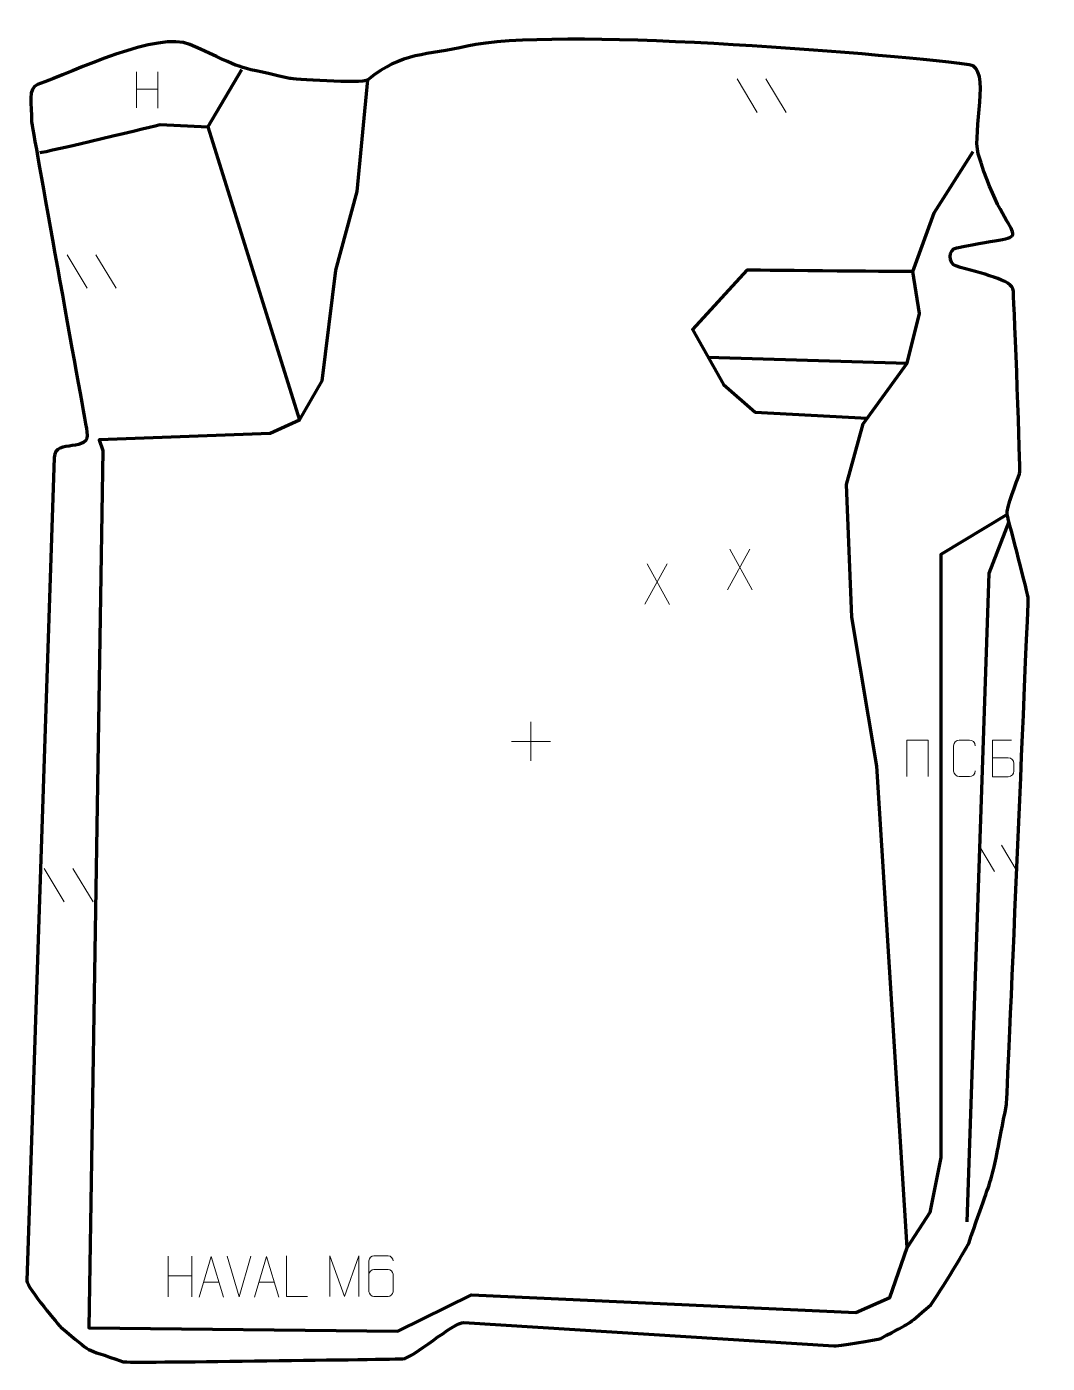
# Model space of a CAD drawing. Header units: millimetres. Extents: x -309 to 317, y -328 to 493.
import ezdxf

# ---------------------------------------------------------------- set-up
doc = ezdxf.new("R2010")
doc.units = ezdxf.units.MM
doc.header["$MEASUREMENT"] = 0
doc.layers.add('layer 2', color=7, linetype='Continuous')
doc.layers.add('layer 3', color=7, linetype='Continuous')

msp = doc.modelspace()

# ---------------------------------------------------------------- linework, layer by layer
at = {"layer": 'layer 2', "color": 230, "lineweight": 200}
msp.add_open_spline([(-208.8572, 481.8503), (-171.0427, 465.0439), (-186.571, 469.9759), (-147.4697, 461.0158), (-147.4697, 461.0158), (-147.469, 461.0156), (-103.1693, 457.3675), (-99.6592, 460.2277), (-99.6592, 460.2277), (-78.3489, 477.5918), (-63.7297, 474.9696), (-38.5986, 480.7924), (-38.5986, 480.7924), (13.2019, 492.7943), (210.2885, 476.9253), (269.5524, 469.4977), (269.5524, 469.4977), (283.4364, 467.7577), (271.202, 428.0291), (275.0385, 414.8397), (275.0385, 414.8397), (293.268, 352.1703), (317.4148, 368.7524), (261.8431, 357.1092), (261.8431, 357.1092), (256.7285, 356.0376), (256.289, 347.5415), (261.3134, 345.9439), (261.3134, 345.9439), (276.7239, 341.0438), (296.3661, 337.8316), (296.6331, 330.5837), (296.6331, 330.5837), (297.0621, 318.9362), (301.3229, 221.0777), (300.3524, 218.3117), (300.3524, 218.3117), (298.8525, 214.037), (291.8427, 196.8846), (292.715, 193.4909), (292.715, 193.4909), (294.2342, 187.5805), (305.8609, 143.7674), (305.7704, 141.6594), (305.7704, 141.6594), (304.5973, 114.3444), (292.6599, -167.2223), (292.3873, -168.6201), (292.3873, -168.6201), (282.1188, -221.2669), (287.0277, -202.3899), (269.1905, -253.925), (269.1905, -253.925), (268.4917, -255.944), (247.1284, -290.6358), (245.9373, -291.6636), (245.9373, -291.6636), (229.1928, -306.1123), (235.8427, -301.1265), (215.1692, -312.2586), (215.1692, -312.2586), (213.5765, -313.1162), (187.3369, -317.0047), (186.3036, -316.939), (186.3036, -316.939), (186.3036, -316.939), (-40.689, -302.5034), (-40.689, -302.5034), (-40.689, -302.5034), (-46.6844, -302.1221), (-72.4435, -324.7614), (-78.3356, -324.8338), (-78.3356, -324.8338), (-94.9794, -325.0382), (-247.1324, -327.5385), (-249.8679, -326.576), (-249.8679, -326.576), (-276.199, -317.3116), (-267.1078, -322.6938), (-288.1609, -305.326), (-288.1609, -305.326), (-288.1746, -305.3147), (-309.0481, -281.1891), (-308.9062, -276.9037), (-308.9062, -276.9037), (-308.9062, -276.9037), (-292.1713, 228.4915), (-292.1713, 228.4915), (-292.1713, 228.4915), (-291.7735, 240.5046), (-269.6285, 230.5189), (-272.0668, 244.1441), (-272.0668, 244.1441), (-275.1365, 261.2965), (-305.9977, 432.8655), (-306.0249, 434.2938), (-306.0249, 434.2938), (-306.2328, 445.2081), (-308.4185, 455.0929), (-302.413, 457.2828), (-302.413, 457.2828), (-279.8646, 465.505), (-228.1433, 490.4211), (-208.8572, 481.8503)], degree=3, knots=[0, 0, 0, 0, 0.03703704, 0.03703704, 0.03703704, 0.03703704, 0.07407407, 0.07407407, 0.07407407, 0.07407407, 0.11111111, 0.11111111, 0.11111111, 0.11111111, 0.14814815, 0.14814815, 0.14814815, 0.14814815, 0.18518519, 0.18518519, 0.18518519, 0.18518519, 0.22222222, 0.22222222, 0.22222222, 0.22222222, 0.25925926, 0.25925926, 0.25925926, 0.25925926, 0.2962963, 0.2962963, 0.2962963, 0.2962963, 0.33333333, 0.33333333, 0.33333333, 0.33333333, 0.37037037, 0.37037037, 0.37037037, 0.37037037, 0.40740741, 0.40740741, 0.40740741, 0.40740741, 0.44444444, 0.44444444, 0.44444444, 0.44444444, 0.48148148, 0.48148148, 0.48148148, 0.48148148, 0.51851852, 0.51851852, 0.51851852, 0.51851852, 0.55555556, 0.55555556, 0.55555556, 0.55555556, 0.59259259, 0.59259259, 0.59259259, 0.59259259, 0.62962963, 0.62962963, 0.62962963, 0.62962963, 0.66666667, 0.66666667, 0.66666667, 0.66666667, 0.7037037, 0.7037037, 0.7037037, 0.7037037, 0.74074074, 0.74074074, 0.74074074, 0.74074074, 0.77777778, 0.77777778, 0.77777778, 0.77777778, 0.81481481, 0.81481481, 0.81481481, 0.81481481, 0.85185185, 0.85185185, 0.85185185, 0.85185185, 0.88888889, 0.88888889, 0.88888889, 0.88888889, 0.92592593, 0.92592593, 0.92592593, 0.92592593, 1, 1, 1, 1], dxfattribs=at)
at = {"layer": 'layer 3', "color": 250, "lineweight": 9}
for points in [[(-241.6623, 465.2057), (-241.6623, 465.2057), (-241.6623, 443.013), (-241.6623, 443.013)], [(-228.5466, 465.2057), (-228.5466, 465.2057), (-228.5466, 442.8554), (-228.5466, 442.8554)], [(127.0134, 460.7749), (127.0134, 460.7749), (139.3777, 440.2306), (139.3777, 440.2306)], [(144.7433, 460.7749), (144.7433, 460.7749), (157.1076, 440.2306), (157.1076, 440.2306)], [(-241.6448, 454.5633), (-241.6448, 454.5633), (-228.5466, 454.5633), (-228.5466, 454.5633)], [(-284.3256, 352.8249), (-284.3256, 352.8249), (-271.9613, 332.2806), (-271.9613, 332.2806)], [(-266.5957, 352.8249), (-266.5957, 352.8249), (-254.2314, 332.2806), (-254.2314, 332.2806)], [(134.8911, 172.1559), (134.8911, 172.1559), (121.1505, 147.2601), (121.1505, 147.2601)], [(122.6051, 172.1559), (122.6051, 172.1559), (136.3457, 147.2024), (136.3457, 147.2024)], [(84.0983, 163.2022), (84.0983, 163.2022), (70.3577, 138.3064), (70.3577, 138.3064)], [(71.8123, 163.2022), (71.8123, 163.2022), (85.5529, 138.2487), (85.5529, 138.2487)], [(0.4802, 66.1412), (0.4802, 66.1412), (0.4802, 42.1633), (0.4802, 42.1633)], [(-11.5087, 54.1522), (-11.5087, 54.1522), (12.4692, 54.1522), (12.4692, 54.1522)], [(275.3524, -9.5208), (275.3524, -9.5208), (285.0376, -25.6136), (285.0376, -25.6136)], [(289.2406, -9.5208), (289.2406, -9.5208), (298.9258, -25.6136), (298.9258, -25.6136)], [(-298.4365, -23.7667), (-298.4365, -23.7667), (-286.0722, -44.311), (-286.0722, -44.311)], [(-280.7066, -23.7667), (-280.7066, -23.7667), (-268.3423, -44.311), (-268.3423, -44.311)], [(-222.3255, -261.9003), (-222.3255, -261.9003), (-222.3255, -286.6778), (-222.3255, -286.6778)], [(-207.6822, -261.9003), (-207.6822, -261.9003), (-207.6822, -286.8538), (-207.6822, -286.8538)], [(-178.7017, -286.8539), (-178.7017, -286.8539), (-186.0235, -261.9003), (-186.0235, -261.9003)], [(-171.3798, -261.9003), (-171.3798, -261.9003), (-178.7016, -286.8539), (-178.7016, -286.8539)], [(-222.3255, -273.7826), (-222.3255, -273.7826), (-207.6822, -273.7822), (-207.6822, -273.7822)], [(-200.5694, -277.6844), (-200.5694, -277.6844), (-191.0737, -277.6844), (-191.0737, -277.6844)], [(-166.5694, -277.6844), (-166.5694, -277.6844), (-157.0737, -277.6844), (-157.0737, -277.6844)]]:
    msp.add_open_spline(points, degree=3, dxfattribs=at)
at = {"layer": 'layer 3', "color": 142, "lineweight": 200}
for points, knots in [([(-177.2261, 466.3487), (-177.2261, 466.3487), (-197.8637, 431.3178), (-197.8637, 431.3178), (-197.8637, 431.3178), (-197.8637, 431.3178), (-141.5605, 251.4012), (-141.5605, 251.4012), (-141.5605, 251.4012), (-141.5605, 251.4012), (-127.6965, 275.425), (-127.6965, 275.425), (-127.6965, 275.425), (-127.6965, 275.425), (-119.2298, 343.3701), (-119.2298, 343.3701), (-119.2298, 343.3701), (-119.2298, 343.3701), (-106.1065, 391.6301), (-106.1065, 391.6301), (-106.1065, 391.6301), (-106.1065, 391.6301), (-99.6592, 460.2277), (-99.6592, 460.2277)], [0, 0, 0, 0, 0.14285714, 0.14285714, 0.14285714, 0.14285714, 0.28571429, 0.28571429, 0.28571429, 0.28571429, 0.42857143, 0.42857143, 0.42857143, 0.42857143, 0.57142857, 0.57142857, 0.57142857, 0.57142857, 0.71428571, 0.71428571, 0.71428571, 0.71428571, 1, 1, 1, 1]), ([(-300.9857, 415.5749), (-298.2341, 415.5749), (-227.1139, 432.7199), (-227.1139, 432.7199), (-227.1139, 432.7199), (-227.1139, 432.7199), (-197.8637, 431.3178), (-197.8637, 431.3178)], [0, 0, 0, 0, 0.33333333, 0.33333333, 0.33333333, 0.33333333, 1, 1, 1, 1]), ([(-141.5605, 251.4012), (-141.5605, 251.4012), (-159.5398, 243.0655), (-159.5398, 243.0655), (-159.5398, 243.0655), (-159.5398, 243.0655), (-264.5266, 239.2555), (-264.5266, 239.2555), (-264.5266, 239.2555), (-264.5266, 239.2555), (-262.4101, 232.6936), (-262.4101, 232.6936), (-262.4101, 232.6936), (-262.4101, 232.6936), (-270.8768, -305.7866), (-270.8768, -305.7866), (-270.8768, -305.7866), (-270.8768, -305.7866), (-81.2233, -307.9033), (-81.2233, -307.9033), (-81.2233, -307.9033), (-81.2233, -307.9033), (-35.9266, -285.4666), (-35.9266, -285.4666), (-35.9266, -285.4666), (-35.9266, -285.4666), (199.8702, -296.4734), (199.8702, -296.4734), (199.8702, -296.4734), (199.8702, -296.4734), (220.8254, -287.16), (220.8254, -287.16), (220.8254, -287.16), (220.8254, -287.16), (231.4085, -256.4685), (231.4085, -256.4685), (231.4085, -256.4685), (231.4085, -256.4685), (212.7819, 39.0181), (212.7819, 39.0181), (212.7819, 39.0181), (212.7819, 39.0181), (197.5419, 130.4581), (197.5419, 130.4581), (197.5419, 130.4581), (197.5419, 130.4581), (194.1552, 211.7381), (194.1552, 211.7381), (194.1552, 211.7381), (194.1552, 211.7381), (204.3152, 248.9915), (204.3152, 248.9915), (204.3152, 248.9915), (204.3152, 248.9915), (231.4086, 286.2448), (231.4086, 286.2448), (231.4086, 286.2448), (231.4086, 286.2448), (239.0286, 316.7249), (239.0286, 316.7249), (239.0286, 316.7249), (239.0286, 316.7249), (234.7954, 342.5479), (234.7954, 342.5479), (234.7954, 342.5479), (234.7954, 342.5479), (247.9187, 378.5312), (247.9187, 378.5312), (247.9187, 378.5312), (247.9187, 378.5312), (271.8372, 416.2078), (271.8372, 416.2078)], [0, 0, 0, 0, 0.05263158, 0.05263158, 0.05263158, 0.05263158, 0.10526316, 0.10526316, 0.10526316, 0.10526316, 0.15789474, 0.15789474, 0.15789474, 0.15789474, 0.21052632, 0.21052632, 0.21052632, 0.21052632, 0.26315789, 0.26315789, 0.26315789, 0.26315789, 0.31578947, 0.31578947, 0.31578947, 0.31578947, 0.36842105, 0.36842105, 0.36842105, 0.36842105, 0.42105263, 0.42105263, 0.42105263, 0.42105263, 0.47368421, 0.47368421, 0.47368421, 0.47368421, 0.52631579, 0.52631579, 0.52631579, 0.52631579, 0.57894737, 0.57894737, 0.57894737, 0.57894737, 0.63157895, 0.63157895, 0.63157895, 0.63157895, 0.68421053, 0.68421053, 0.68421053, 0.68421053, 0.73684211, 0.73684211, 0.73684211, 0.73684211, 0.78947368, 0.78947368, 0.78947368, 0.78947368, 0.84210526, 0.84210526, 0.84210526, 0.84210526, 0.89473684, 0.89473684, 0.89473684, 0.89473684, 1, 1, 1, 1]), ([(234.7954, 342.5479), (222.7491, 342.3592), (133.0024, 343.4175), (133.0024, 343.4175), (133.0024, 343.4175), (133.0024, 343.4175), (99.5588, 307.0108), (99.5588, 307.0108), (99.5588, 307.0108), (99.5588, 307.0108), (118.6088, 273.1441), (118.6088, 273.1441), (118.6088, 273.1441), (118.6088, 273.1441), (138.0822, 256.2108), (138.0822, 256.2108), (138.0822, 256.2108), (138.0822, 256.2108), (206.8586, 252.4887), (206.8586, 252.4887)], [0, 0, 0, 0, 0.16666667, 0.16666667, 0.16666667, 0.16666667, 0.33333333, 0.33333333, 0.33333333, 0.33333333, 0.5, 0.5, 0.5, 0.5, 0.66666667, 0.66666667, 0.66666667, 0.66666667, 1, 1, 1, 1]), ([(292.715, 193.4909), (292.715, 193.4909), (252.0038, 168.7938), (252.0038, 168.7938), (252.0038, 168.7938), (252.0038, 168.7938), (252.0037, -201.1998), (252.0037, -201.1998), (252.0037, -201.1998), (252.0037, -201.1998), (245.2304, -235.0665), (245.2304, -235.0665), (245.2304, -235.0665), (245.2304, -235.0665), (231.4085, -256.4685), (231.4085, -256.4685)], [0, 0, 0, 0, 0.2, 0.2, 0.2, 0.2, 0.4, 0.4, 0.4, 0.4, 0.6, 0.6, 0.6, 0.6, 1, 1, 1, 1]), ([(293.9014, 188.9453), (293.9014, 188.9453), (281.5271, 157.2807), (281.5271, 157.2807), (281.5271, 157.2807), (281.5271, 157.2807), (267.9803, -240.653), (267.9803, -240.653)], [0, 0, 0, 0, 0.33333333, 0.33333333, 0.33333333, 0.33333333, 1, 1, 1, 1])]:
    msp.add_open_spline(points, degree=3, knots=knots, dxfattribs=at)
msp.add_open_spline([(109.0838, 290.0774), (109.0838, 290.0774), (231.4086, 286.2448), (231.4086, 286.2448)], degree=3, dxfattribs=at)
at = {"layer": 'layer 3', "color": 250, "lineweight": 9}
for points, knots in [([(231.1739, 32.5736), (231.1739, 32.5736), (231.1739, 54.9239), (231.1739, 54.9239), (231.1739, 54.9239), (231.1739, 54.9239), (244.2922, 54.9239), (244.2922, 54.9239), (244.2922, 54.9239), (244.2922, 54.9239), (244.2922, 32.5736), (244.2922, 32.5736)], [0, 0, 0, 0, 0.25, 0.25, 0.25, 0.25, 0.5, 0.5, 0.5, 0.5, 1, 1, 1, 1]), ([(273.1958, 35.9933), (273.0706, 33.9123), (271.5684, 32.5871), (269.6447, 32.5774), (269.6447, 32.5774), (267.5561, 32.5777), (265.4675, 32.5777), (263.3792, 32.5774), (263.3792, 32.5774), (261.655, 32.483), (259.8886, 34.1709), (259.8986, 35.9777), (259.8986, 35.9777), (259.899, 41.1459), (259.899, 46.3136), (259.8986, 51.481), (259.8986, 51.481), (259.9024, 53.3961), (261.4669, 54.936), (263.3948, 54.9239), (263.3948, 54.9239), (265.4778, 54.9239), (267.5613, 54.9239), (269.6447, 54.9239), (269.6447, 54.9239), (271.3882, 54.9557), (273.1719, 53.6198), (273.1958, 51.4364)], [0, 0, 0, 0, 0.125, 0.125, 0.125, 0.125, 0.25, 0.25, 0.25, 0.25, 0.375, 0.375, 0.375, 0.375, 0.5, 0.5, 0.5, 0.5, 0.625, 0.625, 0.625, 0.625, 0.75, 0.75, 0.75, 0.75, 1, 1, 1, 1]), ([(283.6839, 44.0879), (286.9429, 44.0883), (290.2022, 44.0883), (293.4619, 44.0879), (293.4619, 44.0879), (295.2313, 44.0724), (296.9542, 42.5174), (296.9542, 40.6816), (296.9542, 40.6816), (296.9538, 39.6708), (296.9538, 36.9395), (296.9542, 35.9284), (296.9542, 35.9284), (296.97, 34.2643), (295.5887, 32.4605), (293.5094, 32.4757), (293.5094, 32.4757), (290.2494, 32.476), (286.9897, 32.476), (283.7303, 32.4757), (283.7303, 32.4757), (283.7303, 39.9261), (283.7303, 47.3762), (283.7303, 54.826), (283.7303, 54.826), (285.8564, 54.826), (293.3281, 54.826), (295.4545, 54.826)], [0, 0, 0, 0, 0.125, 0.125, 0.125, 0.125, 0.25, 0.25, 0.25, 0.25, 0.375, 0.375, 0.375, 0.375, 0.5, 0.5, 0.5, 0.5, 0.625, 0.625, 0.625, 0.625, 0.75, 0.75, 0.75, 0.75, 1, 1, 1, 1]), ([(-203.292, -286.9338), (-203.292, -286.9338), (-195.921, -261.9803), (-195.921, -261.9803), (-195.921, -261.9803), (-195.921, -261.9803), (-188.3511, -286.9338), (-188.3511, -286.9338)], [0, 0, 0, 0, 0.33333333, 0.33333333, 0.33333333, 0.33333333, 1, 1, 1, 1]), ([(-169.292, -286.9338), (-169.292, -286.9338), (-161.921, -261.9803), (-161.921, -261.9803), (-161.921, -261.9803), (-161.921, -261.9803), (-154.3511, -286.9338), (-154.3511, -286.9338)], [0, 0, 0, 0, 0.33333333, 0.33333333, 0.33333333, 0.33333333, 1, 1, 1, 1]), ([(-136.6646, -286.6063), (-136.6646, -286.6063), (-149.6137, -286.6063), (-149.6137, -286.6063), (-149.6137, -286.6063), (-149.6137, -286.6063), (-149.6137, -261.6527), (-149.6137, -261.6527)], [0, 0, 0, 0, 0.33333333, 0.33333333, 0.33333333, 0.33333333, 1, 1, 1, 1]), ([(-122.904, -286.5268), (-122.904, -286.5268), (-122.904, -261.5689), (-122.904, -261.5689), (-122.904, -261.5689), (-122.904, -261.5689), (-113.9789, -286.5268), (-113.9789, -286.5268), (-113.9789, -286.5268), (-113.9789, -286.5268), (-105.219, -261.5694), (-105.219, -261.5694), (-105.219, -261.5694), (-105.219, -261.5694), (-105.219, -286.5268), (-105.219, -286.5268)], [0, 0, 0, 0, 0.2, 0.2, 0.2, 0.2, 0.4, 0.4, 0.4, 0.4, 0.6, 0.6, 0.6, 0.6, 1, 1, 1, 1]), ([(-84.1507, -264.5771), (-84.1748, -263.2376), (-85.531, -261.5844), (-87.1029, -261.6187), (-87.1029, -261.6187), (-90.0877, -261.619), (-93.0729, -261.619), (-96.0583, -261.6187), (-96.0583, -261.6187), (-97.2774, -261.6038), (-99.0056, -263.0414), (-99.0106, -264.5771), (-99.0106, -264.5771), (-99.0103, -270.9376), (-99.0103, -277.2984), (-99.0106, -283.6591), (-99.0106, -283.6591), (-99.0059, -284.822), (-97.2774, -286.5931), (-96.0583, -286.6175), (-96.0583, -286.6175), (-93.0729, -286.6172), (-90.0877, -286.6172), (-87.1029, -286.6175), (-87.1029, -286.6175), (-85.8248, -286.5737), (-84.1551, -284.9592), (-84.1507, -283.6591), (-84.1507, -283.6591), (-84.1507, -280.0758), (-84.1507, -276.4927), (-84.1507, -272.91), (-84.1507, -272.91), (-84.1892, -271.4318), (-85.7719, -269.9989), (-87.1029, -270.0009), (-87.1029, -270.0009), (-90.0877, -270.0006), (-93.0729, -270.0006), (-96.0583, -270.0009), (-96.0583, -270.0009), (-97.3878, -269.9959), (-99.0308, -271.5032), (-98.9891, -272.9317)], [0, 0, 0, 0, 0.08333333, 0.08333333, 0.08333333, 0.08333333, 0.16666667, 0.16666667, 0.16666667, 0.16666667, 0.25, 0.25, 0.25, 0.25, 0.33333333, 0.33333333, 0.33333333, 0.33333333, 0.41666667, 0.41666667, 0.41666667, 0.41666667, 0.5, 0.5, 0.5, 0.5, 0.58333333, 0.58333333, 0.58333333, 0.58333333, 0.66666667, 0.66666667, 0.66666667, 0.66666667, 0.75, 0.75, 0.75, 0.75, 0.83333333, 0.83333333, 0.83333333, 0.83333333, 1, 1, 1, 1])]:
    msp.add_open_spline(points, degree=3, knots=knots, dxfattribs=at)

doc.saveas('drawing.dxf')
